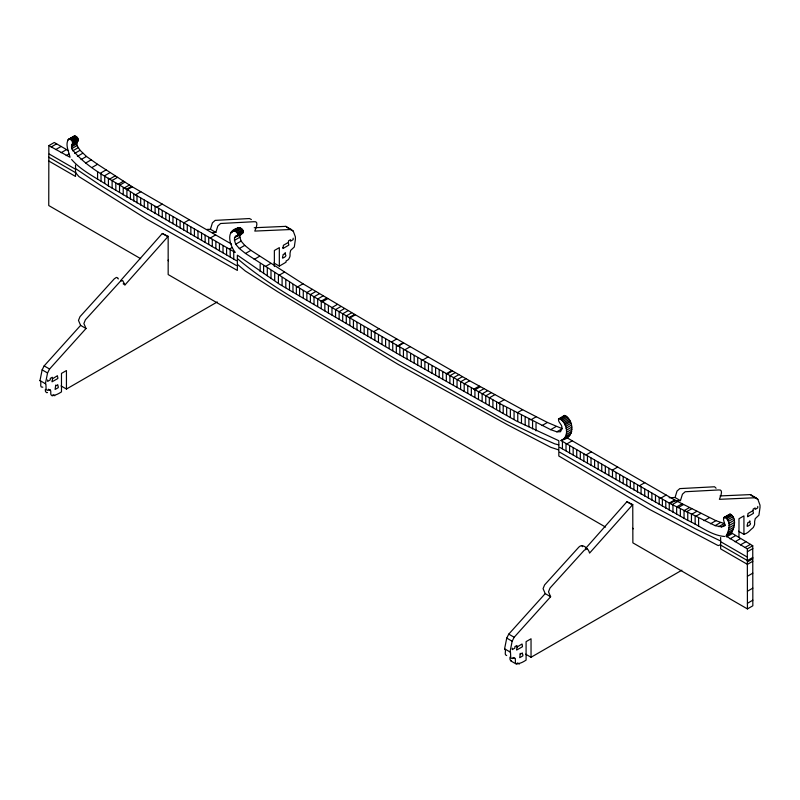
<?xml version="1.0" encoding="UTF-8"?>
<svg xmlns="http://www.w3.org/2000/svg" width="800" height="800" viewBox="0 0 800 800"><rect width="100%" height="100%" fill="white"/><g stroke="black" fill="none" stroke-linecap="round" stroke-linejoin="round"><path stroke-width="1.2" d="M55.59 385.95L55.1 389.43L58.19 387.71A5.32 3.07 -60 0 0 58.3 387.12L58.11 386.1A4.41 2.55 -60 0 0 57.79 385.82L57.78 384.72L55.59 385.95L55.61 385.12M520.2 654.18L519.7 657.66L522.79 655.94A5.32 3.07 -60 0 0 522.9 655.36L522.71 654.34A4.41 2.55 -60 0 0 522.39 654.05L522.39 652.96L520.2 654.18L520.22 653.35M725.24 525.47L721.54 526.9L715.12 525.64L670.06 503.53L561.01 440.57C570.2 437.01 566.92 421.59 559.02 418.56L558.51 418.95C557.78 422.92 563.4 424.74 561.68 429.25L560.49 431.75L556.84 431.82L550.67 429.66L498.59 402.98L422.55 360.12L331.98 307.54L297.57 286.92L245.5 253.47L239.34 248.51L235.68 244.22L234.49 240.35L234.53 237.67L235.87 235.81C238.57 236.63 242.89 234.42 243.21 231.47C243.07 228.98 240.09 227.03 237.76 228.03C225.09 231.01 229.91 245.19 235.16 252.44L135.41 194.86C113.8 180.36 87.63 169.59 71.66 148.67C71.06 145.36 75.12 140.51 69.44 139.09L68.53 139.28C64.85 144.48 68.86 151.69 70.05 157.28L48.85 145.61L48.75 205.54L140.66 258.67M556.84 431.82L562.25 428.69L547.42 422.45L522.6 409.69L469.61 380.75L378.91 328.67L302.98 283.79L250.92 250.35L244.75 245.38L241.09 241.09L239.91 237.23L239.95 234.55M61.02 385.91L66.44 389.04L66.44 370.55L61.48 373.41L61.48 391.9C56.81 394.86 55.7 394.84 52.75 395.68A5.62 3.24 -60 0 1 52.07 395.8L50.96 394.74A11.1 6.41 -60 0 1 50.78 393.78L50.78 391.76A7.5 4.33 -60 0 0 50.76 391.26C50.5 387.77 48.26 391.6 46.35 389.8A4.91 2.84 -60 0 1 46.13 389.12L45.89 384.02L40 380.55L42.14 369.86L44.15 365.9L80.62 325.38L78.48 320.42L80 316.67L114.27 278.85L116.4 277.41L117.79 277.92M45.41 383.68L47.55 372.98L49.57 369.02L86.03 328.51L83.89 323.54L85.41 319.79L120.22 281.45L122.66 280.54L124.96 284.87L125.36 284.5L168.16 236.36L168.17 274.56L605.57 527.09M525.63 654.15L531.04 657.27L531.04 638.78L526.09 641.65L526.09 660.13C521.41 663.1 520.31 663.08 517.35 663.91A5.62 3.24 -60 0 1 516.67 664.04L515.56 662.97A11.1 6.41 -60 0 1 515.38 662.01L515.38 659.99A7.5 4.33 -60 0 0 515.36 659.5C515.1 656 512.87 659.84 510.95 658.03A4.91 2.84 -60 0 1 510.74 657.36L510.49 652.26L504.6 648.79L506.74 638.09L508.76 634.13L545.22 593.62L543.08 588.65L544.6 584.91L578.87 547.09C582.49 542.9 588.88 549 589.57 553.11L632.76 504.59L632.87 542.85L747.43 608.92L752.84 605.79L752.74 545.75L731.54 532.94C734.65 527.42 736.8 518.03 730.3 514.15L723.71 517.69L723.54 519.89L724.81 524.22L723.43 526.51M510.02 651.91L512.16 641.22L514.17 637.26L550.64 596.74L548.5 591.78L550.02 588.03L584.28 550.21L587.26 548.77M72.05 144.45C77.71 143.37 80.97 138.33 74.85 135.96L68.53 139.28M728.87 515.86L729.57 514.17M231.58 244.13L131.53 186.36L97.55 164.29L86.47 156.45L80.05 150.29L77.08 145.54L76.88 142.62L78.05 140.97M747.43 608.92L747.33 548.87L726.12 536.06C729.23 530.55 731.38 521.15 724.88 517.28L724.15 517.29M562.35 439.96C574.88 437.77 574.41 419.74 564.44 415.44L558.51 418.95M237.37 236.17C239.23 233.01 234.39 229.29 231.68 231.6M563.79 416.56L564.44 415.44M206.83 229.44L210.43 229.28L212.42 222.83L215.17 220.38L249.46 218.54L251.36 219.53M212.24 232.57L215.85 232.4L217.84 225.96L220.59 223.5L253.88 221.72C259.56 220.7 255.58 228.93 254.78 231.08L291.24 229.49L293.26 231.13L295.4 236.9L295.4 239.35L294.31 246.97L290.66 250.38L290.05 253.11A7.5 4.33 -60 0 0 290.03 253.63L290.03 255.65A11.1 6.41 -60 0 1 289.85 256.81L288.74 259.16A5.62 3.24 -60 0 1 288.06 259.82L286.04 261.03L286.04 262.2L279.33 266.13L273.91 263L274.37 262.73M669.14 497.73L675.04 497.51L677.03 491.07L679.78 488.61L714.59 486.77L716.09 488.23M674.56 500.86L680.45 500.64L682.44 494.2L685.19 491.74L718.48 489.96C724.16 488.94 720.19 497.17 719.38 499.32L755.85 497.73L757.86 499.36L760 505.14L760 507.59L758.92 515.2L755.26 518.62L754.65 521.34A7.5 4.33 -60 0 0 754.63 521.86L754.63 523.89A11.1 6.41 -60 0 1 754.45 525.05L753.35 527.4A5.62 3.24 -60 0 1 752.67 528.06C749.84 530.24 748.28 533.1 743.93 534.36L738.52 531.24M236.05 229.97L237.76 228.03M120.75 280.47L162.29 233.5L168.16 236.36M585.35 548.71L626.89 501.73L632.76 504.59M73.94 136.16L67.76 139.99M720.59 544.55L720.64 544.5A51.99 30.01 60 0 1 719.73 545.04L718.28 545.6L717.25 545.12L649.53 509.4L558.82 456.02L558.82 440.77M48.85 145.61L54.26 142.48L68.58 150.75M51.2 146.97L56.61 143.84M69.44 139.09L74.85 135.96M70.39 139.33L75.8 136.2M71.29 139.93L76.7 136.81M55.72 149.58L61.14 146.45M72.02 140.79L77.43 137.66M72.46 141.69L77.87 138.56M72.66 142.55L78.08 139.42M72.71 143.29L78.13 140.16M72.68 143.83L78.09 140.7M71.72 144.93L77.14 141.81M71.47 145.74L76.88 142.62M61.15 152.71L66.56 149.58M71.37 146.96L76.78 143.84M71.66 148.67L77.08 145.54M72.74 150.84L78.15 147.71M66.19 155.62L68.9 154.06M74.64 153.42L80.05 150.29M77.4 156.35L82.81 153.22M81.06 159.57L86.47 156.45M85.66 163.03L91.08 159.91M92.13 167.41L97.55 164.29M100.67 173.04L106.09 169.91M110.13 172.55L104.72 175.68L104.72 183.33M109.81 178.98L115.22 175.85M112.12 180.48L117.54 177.35M118.07 184.32L123.48 181.19M124.94 182.14L119.52 185.26L119.52 192.35M123.98 188.12L129.4 185M126.12 189.49L131.53 186.36M132.32 186.82L126.91 189.94L126.91 197.16M135.41 194.86L140.83 191.73M156.82 207.22L162.23 204.09M183.9 222.85L189.31 219.72M168.29 260.78L168.17 260.03M210.22 238.05L215.63 234.92M233.18 230.9L238.59 227.78M231.18 232.21L236.59 229.08M234.13 230.89L239.54 227.77M230.64 233.09L232.44 232.05M235.15 231.17L240.56 228.04M236.2 231.78L241.61 228.66M237.15 232.73L242.56 229.6M237.66 233.7L243.07 230.58M237.8 234.6L243.21 231.47M236.67 235.88L241.18 233.27M237.7 235.35L243.12 232.22M234.53 237.67L242.93 232.77M234.49 240.35L239.91 237.23M235.68 244.22L241.09 241.09M229.35 249.1L232.06 247.53M239.34 248.51L244.75 245.38M245.5 253.47L250.92 250.35M254.17 259.4L259.59 256.27M285.22 253.37L283.07 254.61L283.03 255.7A4.41 2.55 -60 0 0 282.7 256.43L282.51 257.67A5.32 3.07 -60 0 0 282.62 258.13C283.95 257.67 287.39 255.98 285.22 254.34L285.2 252.57M265.34 266.57L270.75 263.45M66.44 389.04L217.26 301.96M278.99 275.29L284.4 272.17M297.57 286.92L302.98 283.79M312.28 289.4L306.86 292.53L306.86 299.93M315.81 291.5L310.39 294.62L310.39 301.97M314.02 296.8L319.44 293.68M317.68 299L323.09 295.87M321.25 301.15L326.67 298.02M322.35 301.8L327.76 298.68M337.39 304.42L331.98 307.54L331.98 315.06M340.97 306.48L335.55 309.6L335.55 317.12M344.54 308.54L339.13 311.67L339.13 319.19M348.12 310.67L342.7 313.8L342.7 321.25M346.28 315.91L351.69 312.78M349.09 317.56L354.5 314.44M349.85 318.01L355.26 314.88M373.5 331.8L378.91 328.67M391.29 342.1L396.7 338.98M397.83 345.88L403.25 342.75M398 345.98L403.42 342.85M398.17 346.07L403.58 342.95M404.73 349.87L410.14 346.74M422.55 360.12L427.97 357M446.32 373.71L451.74 370.58M447 374.1L452.42 370.97M449.9 375.73L455.31 372.61M453.47 377.75L458.89 374.63M462.46 376.62L457.05 379.75L457.05 387.27M466.03 378.69L460.62 381.81L460.62 389.33M469.61 380.75L464.19 383.88L464.19 391.39M473.78 389.23L479.2 386.11M474.92 389.86L480.33 386.74M478.49 391.84L483.91 388.72M482.15 393.87L487.57 390.74M491.19 392.75L485.78 395.88L485.78 403.22M494.73 394.74L489.31 397.87L489.31 405.26M498.59 402.98L504.01 399.85M517.19 412.82L522.6 409.69M530.84 419.86L536.25 416.73M542 425.57L547.42 422.45M559.98 418.72L565.39 415.59M561.02 419.31L566.44 416.18M562.05 420.21L567.46 417.09M563 421.32L568.41 418.2M550.67 429.66L556.08 426.53M563.83 422.53L569.24 419.41M564.49 423.74L569.9 420.62M565 424.94L570.41 421.81M565.54 426.44L570.95 423.32M566.04 428.23L571.45 425.1M566.4 430.22L571.82 427.09M566.54 432.33L571.95 429.2M566.35 434.48L571.76 431.36M565.73 436.5L571.14 433.37M564.71 438.06L570.13 434.93M561.01 440.57L568.93 436.07M566.82 443.93L572.23 440.8L675.47 500.41L715.92 520.66L724.19 523.52L718.78 526.65M585.95 454.97L591.37 451.85M612.28 470.17L617.69 467.05M639.35 485.81L644.77 482.68M660.76 498.16L666.17 495.04M674.68 499.94L669.26 503.07L669.26 510.29M670.06 503.53L675.47 500.41M672.19 504.63L677.61 501.5M633.15 528.86L632.78 528.26M682.06 503.79L676.65 506.92L676.65 514.01M678.1 507.65L683.52 504.53M684.05 510.68L689.47 507.55M686.36 511.85L691.78 508.73M696.87 511.3L691.45 514.42L691.45 522.07M695.5 516.46L700.91 513.33M704.04 520.69L709.45 517.57M710.51 523.79L715.92 520.66M723.71 517.69L729.13 514.56M724.88 517.28L730.3 514.15M723.51 518.31L728.92 515.18M725.78 517.72L731.2 514.59M726.74 518.58L732.15 515.45M715.12 525.64L720.53 522.52M727.65 519.82L733.06 516.7M728.42 521.42L733.83 518.29M721.54 526.9L725.15 524.82M728.95 523.33L734.36 520.2M729.14 525.52L734.56 522.39M728.95 527.88L734.36 524.76M728.44 530.27L733.86 527.15M727.74 532.53L733.15 529.41M726.93 534.51L732.35 531.39M749.82 521.61L747.68 522.85L747.62 524.02A4.41 2.55 -60 0 0 747.31 524.67L747.12 525.91A5.32 3.07 -60 0 0 747.23 526.37C748.55 525.91 751.99 524.21 749.82 522.58L749.8 520.8M726.12 536.06L731.54 532.94M726.58 536.89L731.99 533.77M729.98 538.86L735.39 535.73M531.04 657.27L681.87 570.19M735.03 541.77L740.44 538.65M740.45 544.9L745.86 541.78M744.97 547.51L750.39 544.39M747.33 548.87L752.74 545.75M747.43 551.71L752.84 548.59M752.84 557.44L747.43 560.56L721.23 545.44M747.43 561.9L752.84 558.78M752.84 561.23L747.43 564.36L720.64 548.89L720.64 537.5M747.43 576.26L752.84 573.13M747.43 591.24L752.84 588.12M747.43 603.31L752.84 600.18M47.5 392.48L47.42 392.53A5.62 3.24 -60 0 1 46.65 392.68L45.55 391.61A11.1 6.41 -60 0 1 45.37 390.65L45.37 389.32M567.77 436.84L566.43 437.44L572.23 440.8M42.82 387.2C38.78 388.01 42.24 381.84 40 380.55M254.22 227.74L285.83 226.36L291.24 229.49M720.04 495.93L750.43 494.6L755.85 497.73M558.36 449.78L550.86 447.34L507.6 424.86L398 364.28L277.88 291.86L245.3 271L237.82 264.7M506.69 655.54C503.5 655.05 506.92 650.08 504.6 648.79M558.82 444.88L554.75 443.85L539.43 437.07L505.5 420.55L398 360.38L315.21 311.18C288.56 295.23 261.44 279.16 237.78 258.92M509.97 657.13L509.97 658.89A11.1 6.41 -60 0 0 510.15 659.85L511.26 660.91A5.62 3.24 -60 0 0 511.53 660.88M724.59 536.48C711.03 535.44 699.74 525.6 687.55 520.29L559.74 447.34M720.64 541.01L696.12 529.2L654.66 506.99L559.74 452.2M242.78 233.05L242.08 232.75M558.33 440.5L516.65 421.13L398 353.96L279.52 284.23L237.84 255.46M71.63 159.51C81.37 170.82 96.19 177.69 108.62 186.04L236.43 260.68M287.84 228L293.26 231.13M753.35 496.76L757.86 499.36M210.43 229.28L215.85 232.4M675.04 497.51L680.45 500.64M49.21 154.04L74.95 168.9M721.23 542.03L746.96 556.89M48.75 157.18L74.95 172.31M236.43 265.54L141.51 210.72L100.05 185.07L75.53 168.56M48.75 160.98L75.53 176.45L75.53 165.06M162.29 233.5L167.7 236.62M626.89 501.73L632.3 504.86M123.16 283.83L124.96 284.87M80.62 325.38L86.03 328.51M545.22 593.62L550.64 596.74M44.15 365.9L49.57 369.02M508.76 634.13L514.17 637.26M42.14 369.86L47.55 372.98M506.74 638.09L512.16 641.22M48.34 389.23L50.14 390.27M512.94 657.46L514.75 658.5M52.96 394.68L54.8 395.76M517.57 662.92L519.4 663.99M510.7 660.85L516.11 663.97M581.85 545.65L582.63 546.7M750.43 494.6L752.45 496.24M285.83 226.36L287.17 227.45M75.53 172.05L75.59 172.16A51.99 30.01 60 0 0 76.45 173.65L78.92 176.58L146.64 219.07L237.36 270.43L237.36 255.18M118.03 278.46L118.26 278.97M757.75 506.44L757.75 507.9L755.15 509.4L755.15 507.94L753.11 509.12L753.11 510.44M743.93 534.36L743.93 515.87L738.98 518.74L738.98 537.22M698.6 518.55L698.6 526.2M695.15 516.56L695.15 524.21M687.75 512.63L687.75 520.42M684.05 510.49L684.05 518.28M680.35 509.06L680.35 516.14M672.95 505.2L672.95 512.28M665.78 501.2L665.78 508.21M662.39 499.24L662.39 506.26M659.18 497.38L659.18 504.4M655.49 495.25L655.49 502.27M651.89 493.18L651.89 500.19M648.36 491.14L648.36 498.16M644.73 489.04L644.73 496.06M641.07 486.93L641.07 494.13M637.5 484.87L637.5 492.07M633.92 482.8L633.92 490.01M630.35 480.74L630.35 487.94M626.77 478.68L626.77 485.88M623.2 476.61L623.2 483.82M619.63 474.55L619.63 481.75M616.05 472.49L616.05 479.69M612.48 470.42L612.48 477.62M608.9 468.36L608.9 475.56M605.33 466.29L605.33 473.5M601.75 464.23L601.75 471.43M598.18 462.17L598.18 469.37M594.6 460.1L594.6 467.31M591.03 458.04L591.03 465.24M587.45 455.98L587.45 463.18M583.88 453.91L583.88 461.11M580.31 451.85L580.31 459.05M576.73 449.78L576.73 456.99M573.16 447.72L573.16 454.92M569.58 445.66L569.58 452.86M566.01 443.59L566.01 450.8M562.43 441.53L562.43 448.73M536.02 423.21L536.02 430.86M532.57 421.22L532.57 428.87M528.87 419.08L528.87 426.73M525.17 417.29L525.17 425.07M521.47 415.15L521.47 422.94M517.77 413.71L517.77 421.19M516.91 646.81L516.91 645.48L514.86 646.67L514.86 648.13L512.27 649.62L512.27 648.16M514.07 411.58L514.07 419.05M510.37 409.88L510.37 417.35M506.68 407.75L506.68 415.36M503.2 405.88L503.2 413.28M499.81 403.93L499.81 411.33M496.6 402.07L496.6 409.47M492.91 399.94L492.91 407.34M482.15 393.73L482.15 401.13M478.49 391.62L478.49 399.21M474.92 389.56L474.92 397.15M471.34 388L471.34 395.52M467.77 385.94L467.77 393.46M453.47 377.68L453.47 385.2M449.9 375.62L449.9 383.14M446.32 373.56L446.32 381.08M442.75 372.04L442.75 379.56M439.17 369.98L439.17 377.5M435.6 367.91L435.6 375.43M432.02 365.85L432.02 373.37M428.45 363.79L428.45 371.3M424.87 361.72L424.87 369.24M421.3 359.66L421.3 367.18M417.73 357.59L417.73 365.11M414.15 355.53L414.15 363.05M410.58 353.47L410.58 360.99M407 351.4L407 358.92M403.43 349.34L403.43 356.86M399.85 347.28L399.85 354.79M396.32 345.24L396.32 352.76M392.75 343.17L392.75 350.69M389.17 341.11L389.17 348.63M385.6 339.04L385.6 346.56M382.02 336.98L382.02 344.5M378.45 334.92L378.45 342.44M374.87 332.85L374.87 340.37M371.3 330.79L371.3 338.31M367.72 328.73L367.72 336.25M364.15 326.66L364.15 334.18M360.57 324.6L360.57 332.12M357 322.53L357 330.05M353.43 320.47L353.43 327.99M349.85 317.86L349.85 325.38M346.28 315.8L346.28 323.32M328.4 305.48L328.4 313M324.83 303.41L324.83 310.93M321.25 300.84L321.25 308.43M317.68 298.77L317.68 306.37M314.02 296.66L314.02 304.06M303.27 290.45L303.27 297.85M299.58 288.32L299.58 295.72M296.36 286.46L296.36 293.86M293.15 238.2L293.15 239.66L290.55 241.16L290.55 239.7L288.5 240.88L288.5 242.21M292.97 284.51L292.97 291.91M289.49 282.35L289.49 289.97M285.8 280.22L285.8 287.7M282.1 277.65L282.1 285.12M279.33 266.13L279.33 247.64L274.37 250.5L274.37 266.52M278.4 275.51L278.4 282.99M274.7 272.68L274.7 280.46M271 270.54L271 278.33M267.3 268.06L267.3 275.71M263.6 265.93L263.6 273.57M260.15 263.94L260.15 271.58M233.74 251.76L233.74 258.96M230.17 249.7L230.17 256.9M226.59 247.63L226.59 254.84M223.02 245.57L223.02 252.77M219.44 243.51L219.44 250.71M215.87 241.44L215.87 248.65M212.29 239.38L212.29 246.58M208.72 237.31L208.72 244.52M205.14 235.25L205.14 242.45M201.57 233.19L201.57 240.39M197.99 231.12L197.99 238.33M194.42 229.06L194.42 236.26M190.85 227L190.85 234.2M187.27 224.93L187.27 232.14M183.7 222.87L183.7 230.07M180.12 220.8L180.12 228.01M176.55 218.74L176.55 225.94M172.97 216.68L172.97 223.88M169.4 214.61L169.4 221.82M165.82 212.55L165.82 219.75M162.25 210.49L162.25 217.69M158.67 208.42L158.67 215.63M155.1 206.36L155.1 213.56M151.44 204.25L151.44 211.26M147.81 202.15L147.81 209.17M144.28 200.11L144.28 207.13M140.69 198.04L140.69 205.05M137 195.91L137 202.92M133.78 194.05L133.78 201.07M130.39 192.09L130.39 199.11M123.22 187.81L123.22 194.9M115.82 183.13L115.82 190.22M112.12 180.29L112.12 188.08M108.42 178.15L108.42 185.94M101.02 173.54L101.02 181.19M97.57 171.55L97.57 179.2M52.31 378.58L52.31 377.25L50.26 378.43L50.26 379.89L47.66 381.39L47.66 379.93M282.97 247.73L282.96 247.95A10.27 5.93 -60 0 0 282.98 248.53L288.77 245.14A11.35 6.55 -60 0 0 288.78 244.49L288.59 243.8A3.03 1.75 -60 0 0 288.36 243.61L288.28 242.47L283.36 245.31L283.33 246.45A2.29 1.32 -60 0 0 283.09 246.99L282.97 247.73M747.57 515.97L747.57 516.19A10.27 5.93 -60 0 0 747.58 516.77L753.38 513.38A11.35 6.55 -60 0 0 753.39 512.72L753.19 512.04A3.03 1.75 -60 0 0 752.97 511.85L752.88 510.71L747.97 513.55L747.94 514.68A2.29 1.32 -60 0 0 747.7 515.23L747.57 515.97M52.52 378.73L52.45 379.81A3.03 1.75 -60 0 0 52.22 380.26L52.03 381.17A11.35 6.55 -60 0 0 52.04 381.82L57.83 378.52A10.27 5.93 -60 0 0 57.85 377.92L57.72 377.11A2.29 1.32 -60 0 0 57.48 376.84L57.45 375.74L52.52 378.73M517.13 646.97L517.05 648.05A3.03 1.75 -60 0 0 516.83 648.5L516.63 649.41A11.35 6.55 -60 0 0 516.64 650.06L522.43 646.76A10.27 5.93 -60 0 0 522.45 646.16L522.32 645.35A2.29 1.32 -60 0 0 522.08 645.08L522.05 643.98L517.13 646.97"/></g></svg>
